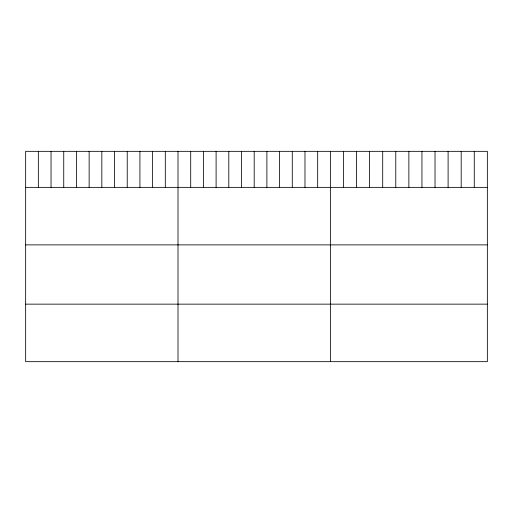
<?xml version="1.0" encoding="UTF-8"?>
<svg xmlns="http://www.w3.org/2000/svg" width="513" height="513" viewBox="0 0 513 513"><rect width="100%" height="100%" fill="white"/><g stroke="black" fill="none" stroke-linecap="round" stroke-linejoin="round"><path stroke-width="0.77" d="M487.35 187.36L487.35 361.665L25.65 361.665L25.65 151.335L487.35 151.335L487.35 187.36L25.65 187.36M25.65 244.881L487.35 244.881M25.65 304.145L487.35 304.145M474.269 151.335L474.269 187.36M461.187 151.335L461.187 187.36M448.105 151.335L448.105 187.36M435.024 151.335L435.024 187.36M421.942 151.335L421.942 187.36M408.861 151.335L408.861 187.36M395.78 151.335L395.78 187.36M382.698 151.335L382.698 187.36M369.616 151.335L369.616 187.36M356.535 151.335L356.535 187.36M343.454 151.335L343.454 187.36M330.372 151.335L330.372 361.665M317.675 151.335L317.675 187.36M304.978 151.335L304.978 187.36M292.282 151.335L292.282 187.36M279.585 151.335L279.585 187.36M266.888 151.335L266.888 187.36M254.191 151.335L254.191 187.36M241.495 151.335L241.495 187.36M228.798 151.335L228.798 187.36M216.101 151.335L216.101 187.36M203.404 151.335L203.404 187.36M190.708 151.335L190.708 187.36M178.011 151.335L178.011 361.665M165.314 151.335L165.314 187.36M152.618 151.335L152.618 187.36M139.921 151.335L139.921 187.36M127.224 151.335L127.224 187.36M114.527 151.335L114.527 187.36M101.831 151.335L101.831 187.36M89.134 151.335L89.134 187.36M76.437 151.335L76.437 187.36M63.74 151.335L63.74 187.36M51.043 151.335L51.043 187.36M38.347 151.335L38.347 187.36"/></g></svg>
